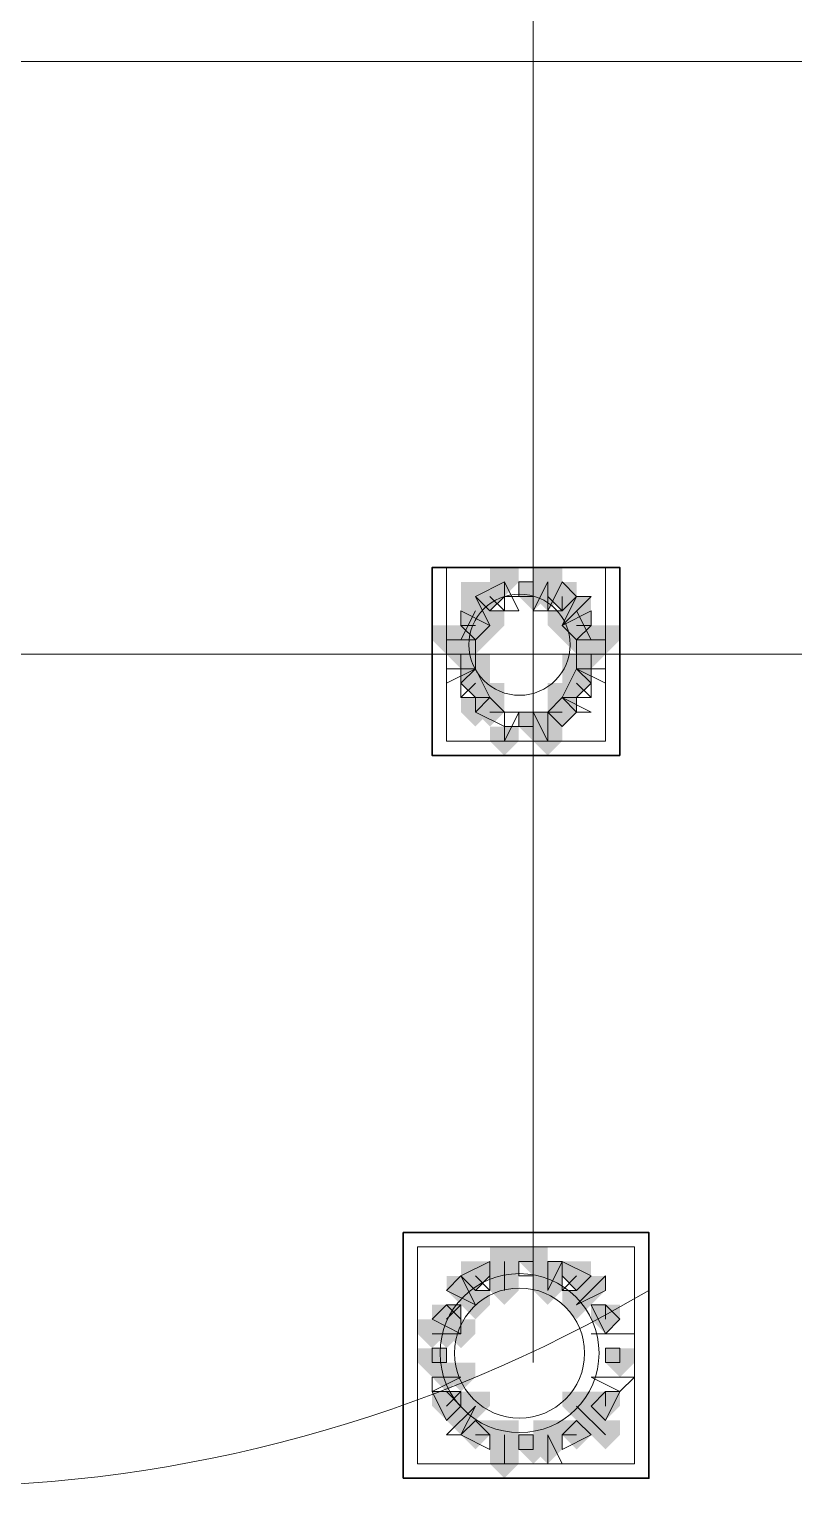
# Model space of a CAD drawing. Header units: millimetres. Extents: x 2315 to 4619, y 1334 to 1897.
# Drawn here: x 3948.42 to 3951.65, y 1548.68 to 1554.84 of the extents above; entities that cross this region are included whole.
import ezdxf

# ---------------------------------------------------------------- set-up
doc = ezdxf.new("R2010")
doc.units = ezdxf.units.MM
for name, color, linetype, true_color in [('PDF_10', 7, 'Continuous', 0x00b85c), ('PDF_AXIS', 7, 'Continuous', 0x00b85c), ('PDF_柱构件', 7, 'Continuous', 0x00b85c), ('PDF_转运站初步方案', 7, 'Continuous', 0x00b85c)]:
    doc.layers.add(name, color=color, linetype=linetype, true_color=true_color)
doc.layers.add('PDF_中心线层', color=1, linetype='Continuous')
doc.layers.add('PDF_粗实线层', color=7, linetype='Continuous')

msp = doc.modelspace()

# ---------------------------------------------------------------- hatches: boundary and pattern name
at = {"layer": 'PDF_10', "transparency": 33554559}
for points in [[(3950.3701, 1552.5076), (3950.309, 1552.5076), (3950.309, 1552.4466), (3950.3701, 1552.3855), (3950.4312, 1552.4466), (3950.4312, 1552.5076)], [(3950.3701, 1552.5076), (3950.309, 1552.5076), (3950.309, 1552.4466), (3950.3701, 1552.3855), (3950.4312, 1552.4466), (3950.4312, 1552.5076)], [(3950.5533, 1552.5076), (3950.4923, 1552.5076), (3950.4923, 1552.4466), (3950.5533, 1552.3855), (3950.6144, 1552.4466), (3950.6144, 1552.5076)], [(3950.5533, 1552.5076), (3950.4923, 1552.5076), (3950.4923, 1552.4466), (3950.5533, 1552.3855), (3950.6144, 1552.4466), (3950.6144, 1552.5076)], [(3950.6755, 1552.5076), (3950.6144, 1552.5076), (3950.6144, 1552.4466), (3950.6755, 1552.3855), (3950.7366, 1552.4466), (3950.7366, 1552.5076)], [(3950.6755, 1552.5076), (3950.6144, 1552.5076), (3950.6144, 1552.4466), (3950.6755, 1552.3855), (3950.7366, 1552.4466), (3950.7366, 1552.5076)], [(3950.309, 1552.3855), (3950.2479, 1552.3855), (3950.2479, 1552.3244), (3950.309, 1552.2633), (3950.3701, 1552.3244), (3950.3701, 1552.3855)], [(3950.309, 1552.3855), (3950.2479, 1552.3855), (3950.2479, 1552.3244), (3950.309, 1552.2633), (3950.3701, 1552.3244), (3950.3701, 1552.3855)], [(3950.7366, 1552.3855), (3950.6755, 1552.3855), (3950.6755, 1552.3244), (3950.7366, 1552.2633), (3950.7977, 1552.3244), (3950.7977, 1552.3855)], [(3950.7366, 1552.3855), (3950.6755, 1552.3855), (3950.6755, 1552.3244), (3950.7366, 1552.2633), (3950.7977, 1552.3244), (3950.7977, 1552.3855)], [(3950.2479, 1552.2633), (3950.1868, 1552.2633), (3950.1868, 1552.2022), (3950.2479, 1552.1412), (3950.309, 1552.2022), (3950.309, 1552.2633)], [(3950.2479, 1552.2633), (3950.1868, 1552.2633), (3950.1868, 1552.2022), (3950.2479, 1552.1412), (3950.309, 1552.2022), (3950.309, 1552.2633)], [(3950.2479, 1552.2633), (3950.1868, 1552.2633), (3950.1868, 1552.2022), (3950.2479, 1552.1412), (3950.309, 1552.2022), (3950.309, 1552.2633)], [(3950.7977, 1552.2633), (3950.7366, 1552.2633), (3950.7366, 1552.2022), (3950.7977, 1552.1412), (3950.8587, 1552.2022), (3950.8587, 1552.2633)], [(3950.7977, 1552.2633), (3950.7366, 1552.2633), (3950.7366, 1552.2022), (3950.7977, 1552.1412), (3950.8587, 1552.2022), (3950.8587, 1552.2633)], [(3950.7977, 1552.2633), (3950.7366, 1552.2633), (3950.7366, 1552.2022), (3950.7977, 1552.1412), (3950.8587, 1552.2022), (3950.8587, 1552.2633)], [(3950.309, 1552.1412), (3950.2479, 1552.1412), (3950.2479, 1552.0801), (3950.309, 1552.019), (3950.3701, 1552.0801), (3950.3701, 1552.1412)], [(3950.309, 1552.1412), (3950.2479, 1552.1412), (3950.2479, 1552.0801), (3950.309, 1552.019), (3950.3701, 1552.0801), (3950.3701, 1552.1412)], [(3950.7366, 1552.1412), (3950.6755, 1552.1412), (3950.6755, 1552.0801), (3950.7366, 1552.019), (3950.7977, 1552.0801), (3950.7977, 1552.1412)], [(3950.7366, 1552.1412), (3950.6755, 1552.1412), (3950.6755, 1552.0801), (3950.7366, 1552.019), (3950.7977, 1552.0801), (3950.7977, 1552.1412)], [(3950.3701, 1552.019), (3950.309, 1552.019), (3950.309, 1551.9579), (3950.3701, 1551.8968), (3950.4312, 1551.9579), (3950.4312, 1552.019)], [(3950.3701, 1552.019), (3950.309, 1552.019), (3950.309, 1551.9579), (3950.3701, 1551.8968), (3950.4312, 1551.9579), (3950.4312, 1552.019)], [(3950.6755, 1552.019), (3950.6144, 1552.019), (3950.6144, 1551.9579), (3950.6755, 1551.8968), (3950.7366, 1551.9579), (3950.7366, 1552.019)], [(3950.6755, 1552.019), (3950.6144, 1552.019), (3950.6144, 1551.9579), (3950.6755, 1551.8968), (3950.7366, 1551.9579), (3950.7366, 1552.019)], [(3950.6755, 1552.019), (3950.6144, 1552.019), (3950.6144, 1551.9579), (3950.6755, 1551.8968), (3950.7366, 1551.9579), (3950.7366, 1552.019)], [(3950.5533, 1551.9579), (3950.4923, 1551.9579), (3950.4923, 1551.8968), (3950.5533, 1551.8357), (3950.6144, 1551.8968), (3950.6144, 1551.9579)], [(3950.5533, 1551.9579), (3950.4923, 1551.9579), (3950.4923, 1551.8968), (3950.5533, 1551.8357), (3950.6144, 1551.8968), (3950.6144, 1551.9579)], [(3950.5533, 1549.6979), (3950.4923, 1549.6979), (3950.4923, 1549.6368), (3950.5533, 1549.5757), (3950.6144, 1549.6368), (3950.6144, 1549.6979)], [(3950.5533, 1549.6979), (3950.4923, 1549.6979), (3950.4923, 1549.6368), (3950.5533, 1549.5757), (3950.6144, 1549.6368), (3950.6144, 1549.6979)], [(3950.309, 1549.6368), (3950.2479, 1549.6368), (3950.2479, 1549.5757), (3950.309, 1549.5147), (3950.3701, 1549.5757), (3950.3701, 1549.6368)], [(3950.309, 1549.6368), (3950.2479, 1549.6368), (3950.2479, 1549.5757), (3950.309, 1549.5147), (3950.3701, 1549.5757), (3950.3701, 1549.6368)], [(3950.7366, 1549.6368), (3950.6755, 1549.6368), (3950.6755, 1549.5757), (3950.7366, 1549.5147), (3950.7977, 1549.5757), (3950.7977, 1549.6368)], [(3950.7366, 1549.6368), (3950.6755, 1549.6368), (3950.6755, 1549.5757), (3950.7366, 1549.5147), (3950.7977, 1549.5757), (3950.7977, 1549.6368)], [(3950.1868, 1549.4536), (3950.1258, 1549.4536), (3950.1258, 1549.3925), (3950.1868, 1549.3314), (3950.2479, 1549.3925), (3950.2479, 1549.4536)], [(3950.1868, 1549.4536), (3950.1258, 1549.4536), (3950.1258, 1549.3925), (3950.1868, 1549.3314), (3950.2479, 1549.3925), (3950.2479, 1549.4536)], [(3950.8587, 1549.4536), (3950.7977, 1549.4536), (3950.7977, 1549.3925), (3950.8587, 1549.3314), (3950.9198, 1549.3925), (3950.9198, 1549.4536)], [(3950.8587, 1549.4536), (3950.7977, 1549.4536), (3950.7977, 1549.3925), (3950.8587, 1549.3314), (3950.9198, 1549.3925), (3950.9198, 1549.4536)], [(3950.1258, 1549.2703), (3950.0647, 1549.2703), (3950.0647, 1549.2093), (3950.1258, 1549.1482), (3950.1868, 1549.2093), (3950.1868, 1549.2703)], [(3950.1258, 1549.2703), (3950.0647, 1549.2703), (3950.0647, 1549.2093), (3950.1258, 1549.1482), (3950.1868, 1549.2093), (3950.1868, 1549.2703)], [(3950.9198, 1549.2703), (3950.8587, 1549.2703), (3950.8587, 1549.2093), (3950.9198, 1549.1482), (3950.9809, 1549.2093), (3950.9809, 1549.2703)], [(3950.9198, 1549.2703), (3950.8587, 1549.2703), (3950.8587, 1549.2093), (3950.9198, 1549.1482), (3950.9809, 1549.2093), (3950.9809, 1549.2703)], [(3950.1868, 1549.0871), (3950.1258, 1549.0871), (3950.1258, 1549.026), (3950.1868, 1548.9649), (3950.2479, 1549.026), (3950.2479, 1549.0871)], [(3950.1868, 1549.0871), (3950.1258, 1549.0871), (3950.1258, 1549.026), (3950.1868, 1548.9649), (3950.2479, 1549.026), (3950.2479, 1549.0871)], [(3950.8587, 1549.0871), (3950.7977, 1549.0871), (3950.7977, 1549.026), (3950.8587, 1548.9649), (3950.9198, 1549.026), (3950.9198, 1549.0871)], [(3950.8587, 1549.0871), (3950.7977, 1549.0871), (3950.7977, 1549.026), (3950.8587, 1548.9649), (3950.9198, 1549.026), (3950.9198, 1549.0871)], [(3950.309, 1548.9649), (3950.2479, 1548.9649), (3950.2479, 1548.9039), (3950.309, 1548.8428), (3950.3701, 1548.9039), (3950.3701, 1548.9649)], [(3950.309, 1548.9649), (3950.2479, 1548.9649), (3950.2479, 1548.9039), (3950.309, 1548.8428), (3950.3701, 1548.9039), (3950.3701, 1548.9649)], [(3950.7366, 1548.9649), (3950.6755, 1548.9649), (3950.6755, 1548.9039), (3950.7366, 1548.8428), (3950.7977, 1548.9039), (3950.7977, 1548.9649)], [(3950.7366, 1548.9649), (3950.6755, 1548.9649), (3950.6755, 1548.9039), (3950.7366, 1548.8428), (3950.7977, 1548.9039), (3950.7977, 1548.9649)], [(3950.5533, 1548.9039), (3950.4923, 1548.9039), (3950.4923, 1548.8428), (3950.5533, 1548.7817), (3950.6144, 1548.8428), (3950.6144, 1548.9039)], [(3950.5533, 1548.9039), (3950.4923, 1548.9039), (3950.4923, 1548.8428), (3950.5533, 1548.7817), (3950.6144, 1548.8428), (3950.6144, 1548.9039)]]:
    msp.add_hatch(color=6, dxfattribs=at).paths.add_polyline_path(points)
at = {"layer": 'PDF_柱构件', "transparency": 33554559}
for points in [[(3950.4312, 1552.5687), (3950.3701, 1552.5687), (3950.3701, 1552.5076), (3950.4312, 1552.4466), (3950.4923, 1552.5076), (3950.4923, 1552.5687)], [(3950.6144, 1552.5687), (3950.5533, 1552.5687), (3950.5533, 1552.5076), (3950.6144, 1552.4466), (3950.6755, 1552.5076), (3950.6755, 1552.5687)], [(3950.309, 1552.5076), (3950.2479, 1552.5076), (3950.2479, 1552.4466), (3950.309, 1552.3855), (3950.3701, 1552.4466), (3950.3701, 1552.5076)], [(3950.6144, 1552.5076), (3950.5533, 1552.5076), (3950.5533, 1552.4466), (3950.6144, 1552.3855), (3950.6755, 1552.4466), (3950.6755, 1552.5076)], [(3950.309, 1552.4466), (3950.2479, 1552.4466), (3950.2479, 1552.3855), (3950.309, 1552.3244), (3950.3701, 1552.3855), (3950.3701, 1552.4466)], [(3950.7366, 1552.4466), (3950.6755, 1552.4466), (3950.6755, 1552.3855), (3950.7366, 1552.3244), (3950.7977, 1552.3855), (3950.7977, 1552.4466)], [(3950.3701, 1552.3855), (3950.309, 1552.3855), (3950.309, 1552.3244), (3950.3701, 1552.2633), (3950.4312, 1552.3244), (3950.4312, 1552.3855)], [(3950.6755, 1552.3855), (3950.6144, 1552.3855), (3950.6144, 1552.3244), (3950.6755, 1552.2633), (3950.7366, 1552.3244), (3950.7366, 1552.3855)], [(3950.1868, 1552.3244), (3950.1258, 1552.3244), (3950.1258, 1552.2633), (3950.1868, 1552.2022), (3950.2479, 1552.2633), (3950.2479, 1552.3244)], [(3950.2479, 1552.3244), (3950.1868, 1552.3244), (3950.1868, 1552.2633), (3950.2479, 1552.2022), (3950.309, 1552.2633), (3950.309, 1552.3244)], [(3950.309, 1552.3244), (3950.2479, 1552.3244), (3950.2479, 1552.2633), (3950.309, 1552.2022), (3950.3701, 1552.2633), (3950.3701, 1552.3244)], [(3950.7366, 1552.3244), (3950.6755, 1552.3244), (3950.6755, 1552.2633), (3950.7366, 1552.2022), (3950.7977, 1552.2633), (3950.7977, 1552.3244)], [(3950.7977, 1552.3244), (3950.7366, 1552.3244), (3950.7366, 1552.2633), (3950.7977, 1552.2022), (3950.8587, 1552.2633), (3950.8587, 1552.3244)], [(3950.8587, 1552.3244), (3950.7977, 1552.3244), (3950.7977, 1552.2633), (3950.8587, 1552.2022), (3950.9198, 1552.2633), (3950.9198, 1552.3244)], [(3950.309, 1552.2022), (3950.2479, 1552.2022), (3950.2479, 1552.1412), (3950.309, 1552.0801), (3950.3701, 1552.1412), (3950.3701, 1552.2022)], [(3950.7366, 1552.2022), (3950.6755, 1552.2022), (3950.6755, 1552.1412), (3950.7366, 1552.0801), (3950.7977, 1552.1412), (3950.7977, 1552.2022)], [(3950.3701, 1552.0801), (3950.309, 1552.0801), (3950.309, 1552.019), (3950.3701, 1551.9579), (3950.4312, 1552.019), (3950.4312, 1552.0801)], [(3950.6755, 1552.0801), (3950.6144, 1552.0801), (3950.6144, 1552.019), (3950.6755, 1551.9579), (3950.7366, 1552.019), (3950.7366, 1552.0801)], [(3950.309, 1552.019), (3950.2479, 1552.019), (3950.2479, 1551.9579), (3950.309, 1551.8968), (3950.3701, 1551.9579), (3950.3701, 1552.019)], [(3950.6144, 1551.9579), (3950.5533, 1551.9579), (3950.5533, 1551.8968), (3950.6144, 1551.8357), (3950.6755, 1551.8968), (3950.6755, 1551.9579)], [(3950.4312, 1551.8968), (3950.3701, 1551.8968), (3950.3701, 1551.8357), (3950.4312, 1551.7747), (3950.4923, 1551.8357), (3950.4923, 1551.8968)], [(3950.6144, 1551.8968), (3950.5533, 1551.8968), (3950.5533, 1551.8357), (3950.6144, 1551.7747), (3950.6755, 1551.8357), (3950.6755, 1551.8968)], [(3950.4312, 1549.6979), (3950.3701, 1549.6979), (3950.3701, 1549.6368), (3950.4312, 1549.5757), (3950.4923, 1549.6368), (3950.4923, 1549.6979)], [(3950.4312, 1549.6368), (3950.3701, 1549.6368), (3950.3701, 1549.5757), (3950.4312, 1549.5147), (3950.4923, 1549.5757), (3950.4923, 1549.6368)], [(3950.6144, 1549.6368), (3950.5533, 1549.6368), (3950.5533, 1549.5757), (3950.6144, 1549.5147), (3950.6755, 1549.5757), (3950.6755, 1549.6368)], [(3950.2479, 1549.5757), (3950.1868, 1549.5757), (3950.1868, 1549.5147), (3950.2479, 1549.4536), (3950.309, 1549.5147), (3950.309, 1549.5757)], [(3950.4312, 1549.5757), (3950.3701, 1549.5757), (3950.3701, 1549.5147), (3950.4312, 1549.4536), (3950.4923, 1549.5147), (3950.4923, 1549.5757)], [(3950.6144, 1549.5757), (3950.5533, 1549.5757), (3950.5533, 1549.5147), (3950.6144, 1549.4536), (3950.6755, 1549.5147), (3950.6755, 1549.5757)], [(3950.7977, 1549.5757), (3950.7366, 1549.5757), (3950.7366, 1549.5147), (3950.7977, 1549.4536), (3950.8587, 1549.5147), (3950.8587, 1549.5757)], [(3950.309, 1549.5147), (3950.2479, 1549.5147), (3950.2479, 1549.4536), (3950.309, 1549.3925), (3950.3701, 1549.4536), (3950.3701, 1549.5147)], [(3950.7366, 1549.5147), (3950.6755, 1549.5147), (3950.6755, 1549.4536), (3950.7366, 1549.3925), (3950.7977, 1549.4536), (3950.7977, 1549.5147)], [(3950.1258, 1549.3925), (3950.0647, 1549.3925), (3950.0647, 1549.3314), (3950.1258, 1549.2703), (3950.1868, 1549.3314), (3950.1868, 1549.3925)], [(3950.1868, 1549.3925), (3950.1258, 1549.3925), (3950.1258, 1549.3314), (3950.1868, 1549.2703), (3950.2479, 1549.3314), (3950.2479, 1549.3925)], [(3950.2479, 1549.3925), (3950.1868, 1549.3925), (3950.1868, 1549.3314), (3950.2479, 1549.2703), (3950.309, 1549.3314), (3950.309, 1549.3925)], [(3950.1868, 1549.2093), (3950.1258, 1549.2093), (3950.1258, 1549.1482), (3950.1868, 1549.0871), (3950.2479, 1549.1482), (3950.2479, 1549.2093)], [(3950.2479, 1549.2093), (3950.1868, 1549.2093), (3950.1868, 1549.1482), (3950.2479, 1549.0871), (3950.309, 1549.1482), (3950.309, 1549.2093)], [(3950.309, 1549.0871), (3950.2479, 1549.0871), (3950.2479, 1549.026), (3950.309, 1548.9649), (3950.3701, 1549.026), (3950.3701, 1549.0871)], [(3950.7366, 1549.0871), (3950.6755, 1549.0871), (3950.6755, 1549.026), (3950.7366, 1548.9649), (3950.7977, 1549.026), (3950.7977, 1549.0871)], [(3950.2479, 1549.026), (3950.1868, 1549.026), (3950.1868, 1548.9649), (3950.2479, 1548.9039), (3950.309, 1548.9649), (3950.309, 1549.026)], [(3950.7977, 1549.026), (3950.7366, 1549.026), (3950.7366, 1548.9649), (3950.7977, 1548.9039), (3950.8587, 1548.9649), (3950.8587, 1549.026)], [(3950.4312, 1548.9649), (3950.3701, 1548.9649), (3950.3701, 1548.9039), (3950.4312, 1548.8428), (3950.4923, 1548.9039), (3950.4923, 1548.9649)], [(3950.6144, 1548.9649), (3950.5533, 1548.9649), (3950.5533, 1548.9039), (3950.6144, 1548.8428), (3950.6755, 1548.9039), (3950.6755, 1548.9649)], [(3950.8587, 1548.9649), (3950.7977, 1548.9649), (3950.7977, 1548.9039), (3950.8587, 1548.8428), (3950.9198, 1548.9039), (3950.9198, 1548.9649)], [(3950.4312, 1548.9039), (3950.3701, 1548.9039), (3950.3701, 1548.8428), (3950.4312, 1548.7817), (3950.4923, 1548.8428), (3950.4923, 1548.9039)], [(3950.6144, 1548.9039), (3950.5533, 1548.9039), (3950.5533, 1548.8428), (3950.6144, 1548.7817), (3950.6755, 1548.8428), (3950.6755, 1548.9039)], [(3950.4312, 1548.8428), (3950.3701, 1548.8428), (3950.3701, 1548.7817), (3950.4312, 1548.7206), (3950.4923, 1548.7817), (3950.4923, 1548.8428)]]:
    msp.add_hatch(color=6, dxfattribs=at).paths.add_polyline_path(points)
at = {"layer": 'PDF_转运站初步方案', "transparency": 33554559}
for points in [[(3950.3701, 1552.5076), (3950.309, 1552.5076), (3950.309, 1552.4466), (3950.3701, 1552.3855), (3950.4312, 1552.4466), (3950.4312, 1552.5076)], [(3950.3701, 1552.5076), (3950.309, 1552.5076), (3950.309, 1552.4466), (3950.3701, 1552.3855), (3950.4312, 1552.4466), (3950.4312, 1552.5076)], [(3950.5533, 1552.5076), (3950.4923, 1552.5076), (3950.4923, 1552.4466), (3950.5533, 1552.3855), (3950.6144, 1552.4466), (3950.6144, 1552.5076)], [(3950.5533, 1552.5076), (3950.4923, 1552.5076), (3950.4923, 1552.4466), (3950.5533, 1552.3855), (3950.6144, 1552.4466), (3950.6144, 1552.5076)], [(3950.6755, 1552.5076), (3950.6144, 1552.5076), (3950.6144, 1552.4466), (3950.6755, 1552.3855), (3950.7366, 1552.4466), (3950.7366, 1552.5076)], [(3950.6755, 1552.5076), (3950.6144, 1552.5076), (3950.6144, 1552.4466), (3950.6755, 1552.3855), (3950.7366, 1552.4466), (3950.7366, 1552.5076)], [(3950.309, 1552.3855), (3950.2479, 1552.3855), (3950.2479, 1552.3244), (3950.309, 1552.2633), (3950.3701, 1552.3244), (3950.3701, 1552.3855)], [(3950.309, 1552.3855), (3950.2479, 1552.3855), (3950.2479, 1552.3244), (3950.309, 1552.2633), (3950.3701, 1552.3244), (3950.3701, 1552.3855)], [(3950.7366, 1552.3855), (3950.6755, 1552.3855), (3950.6755, 1552.3244), (3950.7366, 1552.2633), (3950.7977, 1552.3244), (3950.7977, 1552.3855)], [(3950.7366, 1552.3855), (3950.6755, 1552.3855), (3950.6755, 1552.3244), (3950.7366, 1552.2633), (3950.7977, 1552.3244), (3950.7977, 1552.3855)], [(3950.2479, 1552.2633), (3950.1868, 1552.2633), (3950.1868, 1552.2022), (3950.2479, 1552.1412), (3950.309, 1552.2022), (3950.309, 1552.2633)], [(3950.2479, 1552.2633), (3950.1868, 1552.2633), (3950.1868, 1552.2022), (3950.2479, 1552.1412), (3950.309, 1552.2022), (3950.309, 1552.2633)], [(3950.7977, 1552.2633), (3950.7366, 1552.2633), (3950.7366, 1552.2022), (3950.7977, 1552.1412), (3950.8587, 1552.2022), (3950.8587, 1552.2633)], [(3950.7977, 1552.2633), (3950.7366, 1552.2633), (3950.7366, 1552.2022), (3950.7977, 1552.1412), (3950.8587, 1552.2022), (3950.8587, 1552.2633)], [(3950.309, 1552.1412), (3950.2479, 1552.1412), (3950.2479, 1552.0801), (3950.309, 1552.019), (3950.3701, 1552.0801), (3950.3701, 1552.1412)], [(3950.309, 1552.1412), (3950.2479, 1552.1412), (3950.2479, 1552.0801), (3950.309, 1552.019), (3950.3701, 1552.0801), (3950.3701, 1552.1412)], [(3950.7366, 1552.1412), (3950.6755, 1552.1412), (3950.6755, 1552.0801), (3950.7366, 1552.019), (3950.7977, 1552.0801), (3950.7977, 1552.1412)], [(3950.7366, 1552.1412), (3950.6755, 1552.1412), (3950.6755, 1552.0801), (3950.7366, 1552.019), (3950.7977, 1552.0801), (3950.7977, 1552.1412)], [(3950.3701, 1552.019), (3950.309, 1552.019), (3950.309, 1551.9579), (3950.3701, 1551.8968), (3950.4312, 1551.9579), (3950.4312, 1552.019)], [(3950.3701, 1552.019), (3950.309, 1552.019), (3950.309, 1551.9579), (3950.3701, 1551.8968), (3950.4312, 1551.9579), (3950.4312, 1552.019)], [(3950.6755, 1552.019), (3950.6144, 1552.019), (3950.6144, 1551.9579), (3950.6755, 1551.8968), (3950.7366, 1551.9579), (3950.7366, 1552.019)], [(3950.6755, 1552.019), (3950.6144, 1552.019), (3950.6144, 1551.9579), (3950.6755, 1551.8968), (3950.7366, 1551.9579), (3950.7366, 1552.019)], [(3950.5533, 1551.9579), (3950.4923, 1551.9579), (3950.4923, 1551.8968), (3950.5533, 1551.8357), (3950.6144, 1551.8968), (3950.6144, 1551.9579)], [(3950.5533, 1551.9579), (3950.4923, 1551.9579), (3950.4923, 1551.8968), (3950.5533, 1551.8357), (3950.6144, 1551.8968), (3950.6144, 1551.9579)], [(3950.5533, 1549.6979), (3950.4923, 1549.6979), (3950.4923, 1549.6368), (3950.5533, 1549.5757), (3950.6144, 1549.6368), (3950.6144, 1549.6979)], [(3950.5533, 1549.6979), (3950.4923, 1549.6979), (3950.4923, 1549.6368), (3950.5533, 1549.5757), (3950.6144, 1549.6368), (3950.6144, 1549.6979)], [(3950.309, 1549.6368), (3950.2479, 1549.6368), (3950.2479, 1549.5757), (3950.309, 1549.5147), (3950.3701, 1549.5757), (3950.3701, 1549.6368)], [(3950.309, 1549.6368), (3950.2479, 1549.6368), (3950.2479, 1549.5757), (3950.309, 1549.5147), (3950.3701, 1549.5757), (3950.3701, 1549.6368)], [(3950.7366, 1549.6368), (3950.6755, 1549.6368), (3950.6755, 1549.5757), (3950.7366, 1549.5147), (3950.7977, 1549.5757), (3950.7977, 1549.6368)], [(3950.7366, 1549.6368), (3950.6755, 1549.6368), (3950.6755, 1549.5757), (3950.7366, 1549.5147), (3950.7977, 1549.5757), (3950.7977, 1549.6368)], [(3950.1868, 1549.4536), (3950.1258, 1549.4536), (3950.1258, 1549.3925), (3950.1868, 1549.3314), (3950.2479, 1549.3925), (3950.2479, 1549.4536)], [(3950.1868, 1549.4536), (3950.1258, 1549.4536), (3950.1258, 1549.3925), (3950.1868, 1549.3314), (3950.2479, 1549.3925), (3950.2479, 1549.4536)], [(3950.8587, 1549.4536), (3950.7977, 1549.4536), (3950.7977, 1549.3925), (3950.8587, 1549.3314), (3950.9198, 1549.3925), (3950.9198, 1549.4536)], [(3950.8587, 1549.4536), (3950.7977, 1549.4536), (3950.7977, 1549.3925), (3950.8587, 1549.3314), (3950.9198, 1549.3925), (3950.9198, 1549.4536)], [(3950.1258, 1549.2703), (3950.0647, 1549.2703), (3950.0647, 1549.2093), (3950.1258, 1549.1482), (3950.1868, 1549.2093), (3950.1868, 1549.2703)], [(3950.1258, 1549.2703), (3950.0647, 1549.2703), (3950.0647, 1549.2093), (3950.1258, 1549.1482), (3950.1868, 1549.2093), (3950.1868, 1549.2703)], [(3950.9198, 1549.2703), (3950.8587, 1549.2703), (3950.8587, 1549.2093), (3950.9198, 1549.1482), (3950.9809, 1549.2093), (3950.9809, 1549.2703)], [(3950.9198, 1549.2703), (3950.8587, 1549.2703), (3950.8587, 1549.2093), (3950.9198, 1549.1482), (3950.9809, 1549.2093), (3950.9809, 1549.2703)], [(3950.1868, 1549.0871), (3950.1258, 1549.0871), (3950.1258, 1549.026), (3950.1868, 1548.9649), (3950.2479, 1549.026), (3950.2479, 1549.0871)], [(3950.1868, 1549.0871), (3950.1258, 1549.0871), (3950.1258, 1549.026), (3950.1868, 1548.9649), (3950.2479, 1549.026), (3950.2479, 1549.0871)], [(3950.8587, 1549.0871), (3950.7977, 1549.0871), (3950.7977, 1549.026), (3950.8587, 1548.9649), (3950.9198, 1549.026), (3950.9198, 1549.0871)], [(3950.8587, 1549.0871), (3950.7977, 1549.0871), (3950.7977, 1549.026), (3950.8587, 1548.9649), (3950.9198, 1549.026), (3950.9198, 1549.0871)], [(3950.309, 1548.9649), (3950.2479, 1548.9649), (3950.2479, 1548.9039), (3950.309, 1548.8428), (3950.3701, 1548.9039), (3950.3701, 1548.9649)], [(3950.309, 1548.9649), (3950.2479, 1548.9649), (3950.2479, 1548.9039), (3950.309, 1548.8428), (3950.3701, 1548.9039), (3950.3701, 1548.9649)], [(3950.7366, 1548.9649), (3950.6755, 1548.9649), (3950.6755, 1548.9039), (3950.7366, 1548.8428), (3950.7977, 1548.9039), (3950.7977, 1548.9649)], [(3950.7366, 1548.9649), (3950.6755, 1548.9649), (3950.6755, 1548.9039), (3950.7366, 1548.8428), (3950.7977, 1548.9039), (3950.7977, 1548.9649)], [(3950.5533, 1548.9039), (3950.4923, 1548.9039), (3950.4923, 1548.8428), (3950.5533, 1548.7817), (3950.6144, 1548.8428), (3950.6144, 1548.9039)], [(3950.5533, 1548.9039), (3950.4923, 1548.9039), (3950.4923, 1548.8428), (3950.5533, 1548.7817), (3950.6144, 1548.8428), (3950.6144, 1548.9039)]]:
    msp.add_hatch(color=6, dxfattribs=at).paths.add_polyline_path(points)

# ---------------------------------------------------------------- linework, layer by layer
at = {"layer": 'PDF_10', "color": 6, "lineweight": 18}
for points in [[(3950.4923, 1552.4466), (3950.5533, 1552.4466), (3950.5533, 1552.5076)], [(3950.3701, 1552.3855), (3950.4312, 1552.4466)], [(3950.4312, 1552.3855), (3950.3701, 1552.4466)], [(3950.6144, 1552.4466), (3950.6755, 1552.3855), (3950.6755, 1552.4466)], [(3950.2479, 1552.2633), (3950.309, 1552.3855)], [(3950.7366, 1552.3855), (3950.7977, 1552.2633)], [(3950.309, 1552.3244), (3950.2479, 1552.3244)], [(3950.7366, 1552.3244), (3950.7977, 1552.3244)], [(3950.2479, 1552.1412), (3950.2479, 1552.2022)], [(3950.7977, 1552.2022), (3950.7977, 1552.1412)], [(3950.309, 1552.019), (3950.2479, 1552.0801)], [(3950.309, 1552.0801), (3950.2479, 1552.019)], [(3950.7977, 1552.0801), (3950.7366, 1552.019)], [(3950.7366, 1552.0801), (3950.7977, 1552.019)], [(3950.3701, 1551.9579), (3950.4312, 1551.9579), (3950.3701, 1551.9579)], [(3950.5533, 1551.9579), (3950.5533, 1551.8968), (3950.4923, 1551.8968)], [(3950.6755, 1551.9579), (3950.6144, 1551.9579)], [(3950.5533, 1549.5757), (3950.5533, 1549.6368), (3950.4923, 1549.6368)], [(3950.3701, 1549.5757), (3950.309, 1549.5147)], [(3950.3701, 1549.5147), (3950.309, 1549.5757)], [(3950.7366, 1549.5147), (3950.6755, 1549.5757)], [(3950.6755, 1549.5147), (3950.7366, 1549.5757)], [(3950.2479, 1549.4536), (3950.1868, 1549.3925)], [(3950.2479, 1549.3925), (3950.1868, 1549.4536)], [(3950.8587, 1549.4536), (3950.8587, 1549.3925), (3950.8587, 1549.4536)], [(3950.1258, 1549.2703), (3950.1258, 1549.2093), (3950.1868, 1549.2093)], [(3950.8587, 1549.2093), (3950.9198, 1549.2093), (3950.9198, 1549.2703)], [(3950.1868, 1549.0871), (3950.2479, 1549.026)], [(3950.2479, 1549.0871), (3950.1868, 1549.026)], [(3950.8587, 1549.026), (3950.8587, 1549.0871), (3950.8587, 1549.026)], [(3950.309, 1548.9039), (3950.3701, 1548.9039), (3950.309, 1548.9039)], [(3950.4923, 1548.8428), (3950.5533, 1548.8428), (3950.5533, 1548.9039)], [(3950.7366, 1548.9039), (3950.6755, 1548.9039), (3950.7366, 1548.9039)]]:
    msp.add_lwpolyline(points, dxfattribs=at)
at = {"layer": 'PDF_AXIS', "color": 6, "lineweight": 18}
for points in [[(3950.8587, 1551.8357), (3950.8587, 1552.5687), (3950.1868, 1552.5687), (3950.1868, 1551.8357)], [(3950.0647, 1548.7817), (3950.0647, 1549.6979), (3950.9809, 1549.6979), (3950.9809, 1548.7817)]]:
    msp.add_lwpolyline(points, close=True, dxfattribs=at)
at = {"layer": 'PDF_中心线层', "color": 6, "lineweight": 18}
for points in [[(3950.5533, 1549.2093), (3950.5533, 1560.1428)], [(3942.002, 1554.7066), (3954.035, 1554.7066), (3942.002, 1554.7066)], [(3953.4852, 1552.2022), (3942.5517, 1552.2022)]]:
    msp.add_lwpolyline(points, dxfattribs=at)
msp.add_arc((3947.9979, 1554.6804), 5.9959, 179.7499, 300.5105, dxfattribs=at)
at = {"layer": 'PDF_柱构件', "color": 6, "lineweight": 18}
for points in [[(3950.3701, 1552.3855), (3950.4312, 1552.3855), (3950.4312, 1552.5076), (3950.309, 1552.4466)], [(3950.4312, 1552.5076), (3950.4312, 1552.3855), (3950.4923, 1552.3855)], [(3950.4923, 1552.4466), (3950.5533, 1552.4466), (3950.5533, 1552.5076), (3950.4923, 1552.5076)], [(3950.6144, 1552.5076), (3950.5533, 1552.3855), (3950.6144, 1552.3855)], [(3950.6144, 1552.3855), (3950.6755, 1552.3855), (3950.7366, 1552.4466), (3950.6755, 1552.5076)], [(3950.309, 1552.4466), (3950.3701, 1552.3244)], [(3950.7366, 1552.4466), (3950.6755, 1552.3244), (3950.7977, 1552.4466)], [(3950.309, 1552.2633), (3950.3701, 1552.3244), (3950.2479, 1552.3855), (3950.2479, 1552.3244)], [(3950.6755, 1552.3244), (3950.7366, 1552.2633), (3950.7977, 1552.3244), (3950.7977, 1552.3855)], [(3950.1868, 1552.2633), (3950.309, 1552.2633)], [(3950.309, 1552.1412), (3950.309, 1552.2633), (3950.1868, 1552.2633), (3950.1868, 1552.1412)], [(3950.8587, 1552.2633), (3950.7366, 1552.2633)], [(3950.7366, 1552.2633), (3950.7366, 1552.1412), (3950.8587, 1552.1412), (3950.8587, 1552.2633)], [(3950.1868, 1552.0801), (3950.309, 1552.1412), (3950.1868, 1552.1412)], [(3950.3701, 1552.019), (3950.309, 1552.1412), (3950.2479, 1552.0801), (3950.2479, 1552.019)], [(3950.7366, 1552.1412), (3950.6755, 1552.019), (3950.7977, 1552.019), (3950.7977, 1552.0801)], [(3950.8587, 1552.1412), (3950.7366, 1552.1412), (3950.8587, 1552.0801)], [(3950.309, 1551.9579), (3950.3701, 1552.019)], [(3950.4312, 1551.9579), (3950.3701, 1552.019), (3950.309, 1551.9579), (3950.4312, 1551.8968)], [(3950.6755, 1552.019), (3950.6144, 1551.9579), (3950.6755, 1551.8968), (3950.7366, 1551.9579)], [(3950.7977, 1551.9579), (3950.6755, 1552.019), (3950.7366, 1551.9579)], [(3950.4312, 1551.8357), (3950.4923, 1551.9579), (3950.4312, 1551.9579)], [(3950.5533, 1551.9579), (3950.4923, 1551.9579), (3950.4923, 1551.8968), (3950.5533, 1551.8968)], [(3950.6144, 1551.8357), (3950.6144, 1551.9579), (3950.5533, 1551.9579)], [(3950.3701, 1549.5147), (3950.309, 1549.5147), (3950.2479, 1549.5757), (3950.3701, 1549.6368)], [(3950.4312, 1549.6368), (3950.4312, 1549.5147)], [(3950.5533, 1549.5757), (3950.4923, 1549.5757), (3950.4923, 1549.6368), (3950.5533, 1549.6368)], [(3950.6755, 1549.6368), (3950.6144, 1549.5147), (3950.6144, 1549.6368)], [(3950.7366, 1549.5147), (3950.6755, 1549.5147), (3950.6755, 1549.6368), (3950.7977, 1549.5757)], [(3950.2479, 1549.5757), (3950.309, 1549.4536), (3950.1868, 1549.5147)], [(3950.8587, 1549.5147), (3950.7366, 1549.4536), (3950.8587, 1549.5757)], [(3950.2479, 1549.4536), (3950.2479, 1549.3314), (3950.1258, 1549.3925), (3950.1868, 1549.4536)], [(3950.8587, 1549.3314), (3950.7977, 1549.4536), (3950.8587, 1549.4536), (3950.9198, 1549.3925)], [(3950.1258, 1549.3314), (3950.2479, 1549.3314)], [(3950.9809, 1549.3314), (3950.8587, 1549.3314), (3950.7977, 1549.3314), (3950.9198, 1549.3314)], [(3950.1868, 1549.2703), (3950.1868, 1549.2093), (3950.1258, 1549.2093), (3950.1258, 1549.2703)], [(3950.8587, 1549.2093), (3950.8587, 1549.2703), (3950.9198, 1549.2703), (3950.9198, 1549.2093)], [(3950.1258, 1549.1482), (3950.2479, 1549.1482), (3950.1258, 1549.0871)], [(3950.9198, 1549.0871), (3950.7977, 1549.1482), (3950.8587, 1549.1482), (3950.9809, 1549.1482)], [(3950.2479, 1549.0871), (3950.2479, 1549.026), (3950.1868, 1548.9649), (3950.1258, 1549.0871)], [(3950.7977, 1549.026), (3950.8587, 1549.0871), (3950.9198, 1549.0871), (3950.8587, 1548.9649)], [(3950.1868, 1548.9039), (3950.309, 1549.026), (3950.2479, 1548.9039)], [(3950.8587, 1548.9039), (3950.7366, 1549.026)], [(3950.309, 1548.9649), (3950.3701, 1548.9039), (3950.3701, 1548.8428), (3950.2479, 1548.9039)], [(3950.6755, 1548.9039), (3950.7366, 1548.9649), (3950.7977, 1548.9039), (3950.6755, 1548.8428)], [(3950.4312, 1548.7817), (3950.4312, 1548.9039)], [(3950.4923, 1548.9039), (3950.5533, 1548.9039), (3950.5533, 1548.8428), (3950.4923, 1548.8428)], [(3950.6144, 1548.7817), (3950.6144, 1548.9039), (3950.6755, 1548.7817)]]:
    msp.add_lwpolyline(points, close=True, dxfattribs=at)
for points in [[(3950.4312, 1552.4466), (3950.4923, 1552.4466)], [(3950.2479, 1552.0801), (3950.2479, 1552.1412)], [(3950.7977, 1552.1412), (3950.7977, 1552.0801)], [(3950.309, 1551.9579), (3950.309, 1552.019)], [(3950.7366, 1552.019), (3950.7366, 1551.9579)], [(3950.4923, 1551.8968), (3950.4312, 1551.8968)], [(3950.9198, 1549.3314), (3950.8587, 1549.3314)], [(3950.8587, 1549.1482), (3950.9198, 1549.1482)]]:
    msp.add_lwpolyline(points, dxfattribs=at)
at = {"layer": 'PDF_粗实线层', "color": 6, "lineweight": 35}
for points in [[(3950.9198, 1551.7747), (3950.1258, 1551.7747), (3950.1258, 1552.5687), (3950.9198, 1552.5687)], [(3950.0036, 1548.7206), (3950.0036, 1549.759), (3951.042, 1549.759), (3951.042, 1548.7206)]]:
    msp.add_lwpolyline(points, close=True, dxfattribs=at)
at = {"layer": 'PDF_转运站初步方案', "color": 6, "lineweight": 18}
for centre, radius in [((3950.4954, 1552.2426), 0.2138), ((3950.4954, 1552.2426), 0.2138), ((3950.4954, 1549.2495), 0.3359), ((3950.4954, 1549.2495), 0.2749)]:
    msp.add_circle(centre, radius, dxfattribs=at)

doc.saveas('drawing.dxf')
